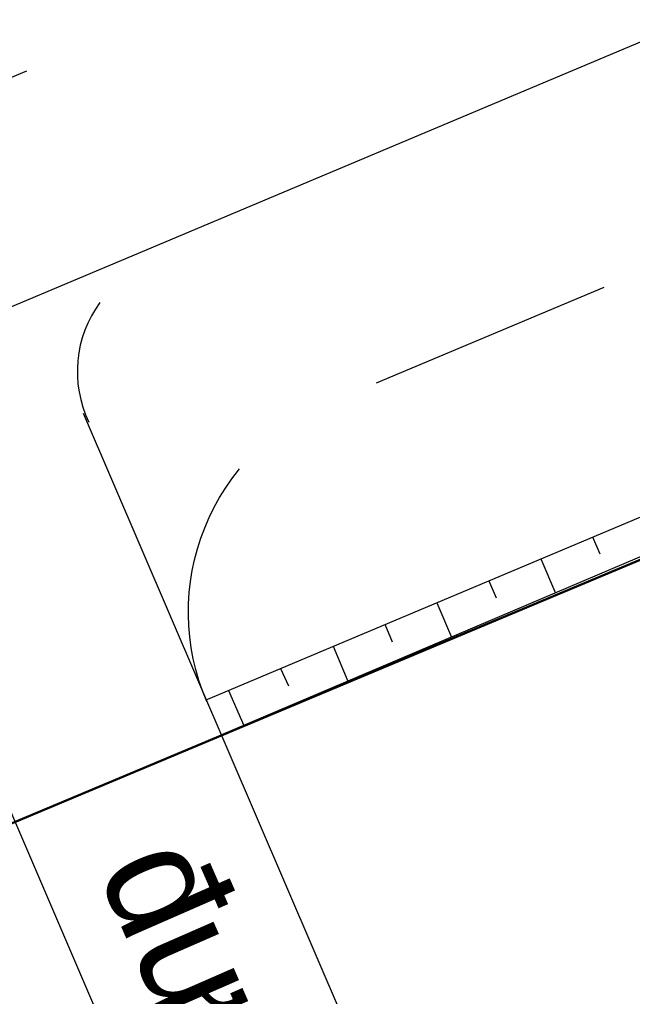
# Model space of a CAD drawing. Header units: metres. Extents: x 536111 to 536507, y 1836388 to 1836665.
# Drawn here: x 536253.95 to 536264.81, y 1836503.69 to 1836520.99 of the extents above; entities that cross this region are included whole.
import ezdxf
from ezdxf.enums import TextEntityAlignment as Align

# ---------------------------------------------------------------- set-up
doc = ezdxf.new("R2010")
doc.units = ezdxf.units.M
doc.header["$MEASUREMENT"] = 0
doc.linetypes.add('DGN Style 2', pattern=[7.2888, 4.37328, -2.91552])
for name, color, linetype, lineweight in [('Level 2', 1, 'Continuous', 0), ('Level 3', 1, 'Continuous', 0), ('Level 5', 1, 'Continuous', 0), ('Level 8', 1, 'Continuous', 0), ('Level 9', 1, 'Continuous', 0)]:
    doc.layers.add(name, color=color, linetype=linetype, lineweight=lineweight)
doc.styles.add('Style-CHAR_FAST_FONT', font='CHAR_FAST_FONT.shx')

msp = doc.modelspace()

# ---------------------------------------------------------------- linework, layer by layer
at = {"layer": 'Level 2', "color": 7, "linetype": 'Continuous', "lineweight": 0}
for p, q in [((536255.07, 1836514.02), (536263.79, 1836493.73)), ((536251.5, 1836512.28), (536260.8, 1836490.66)), ((536264.1, 1836511.83), (536264.23, 1836511.53)), ((536263.18, 1836511.44), (536263.44, 1836510.83)), ((536262.26, 1836511.05), (536262.39, 1836510.75)), ((536261.34, 1836510.66), (536261.6, 1836510.05)), ((536260.42, 1836510.28), (536260.55, 1836509.97)), ((536259.5, 1836509.89), (536259.76, 1836509.27)), ((536258.57, 1836509.5), (536258.71, 1836509.19)), ((536257.65, 1836509.11), (536257.92, 1836508.49))]:
    msp.add_line(p, q, dxfattribs=at)
at = {"layer": 'Level 2', "color": 7, "linetype": 'Continuous', "lineweight": 0, "flags": 128}
for points in [[(536257.25, 1836508.94), (536273.81, 1836515.91), (536292.24, 1836523.67), (536310.68, 1836531.43), (536329.11, 1836539.19), (536340.61, 1836544.02)], [(536257.52, 1836508.32), (536274.05, 1836515.35), (536292.51, 1836523.04), (536311.07, 1836530.49), (536329.39, 1836538.51), (536340.88, 1836543.38)]]:
    msp.add_lwpolyline(points, dxfattribs=at)
at = {"layer": 'Level 2', "color": 7, "linetype": 'Continuous', "lineweight": 0}
msp.add_arc((536257.038, 1836514.756), 2.069, 143.6889, 205.6638, dxfattribs=at)
at = {"layer": 'Level 3', "color": 7, "linetype": 'Continuous', "lineweight": 0}
msp.add_line((536227.94, 1836505.02), (536379.15, 1836568.66), dxfattribs=at)
at = {"layer": 'Level 5', "color": 7, "linetype": 'Continuous', "lineweight": 30}
msp.add_line((536237.19, 1836499.8), (536269.5, 1836513.33), dxfattribs=at)
at = {"layer": 'Level 8', "color": 7, "linetype": 'DGN Style 2', "lineweight": 0, "flags": 128}
msp.add_lwpolyline([(536203.1, 1836498.4), (536203.11, 1836498.4), (536214.04, 1836503.17), (536226.49, 1836508.47), (536232.48, 1836511), (536250.91, 1836518.75), (536269.35, 1836526.51), (536287.78, 1836534.27), (536306.22, 1836542.03), (536324.65, 1836549.79), (536343.08, 1836557.54), (536361.52, 1836565.3), (536377.7, 1836572.11), (536398.26, 1836580.93), (536416.16, 1836589.4), (536422.76, 1836592.86), (536426.49, 1836594.94)], dxfattribs=at)
msp.add_lwpolyline([(536257.262, 1836508.914, -0.416552), (536259.385, 1836514.182), (536259.38, 1836514.18), (536272.26, 1836519.6), (536290.69, 1836527.36), (536309.13, 1836535.12), (536327.56, 1836542.87), (536335.37, 1836546.16), (536335.368, 1836546.16, -0.414214), (536340.606, 1836544.024)], format="xyb", dxfattribs=at)
at = {"layer": 'Level 9', "color": 7, "linetype": 'Continuous', "lineweight": 0, "flags": 128}
msp.add_lwpolyline([(536257.52, 1836508.32), (536274.05, 1836515.35), (536292.51, 1836523.04), (536311.07, 1836530.49), (536329.39, 1836538.51), (536340.88, 1836543.38)], dxfattribs=at)

# ---------------------------------------------------------------- texts
at = {"layer": 'Level 2', "color": 7, "linetype": 'Continuous', "lineweight": 0, "style": 'Style-CHAR_FAST_FONT'}
msp.add_text('%%174%%173%%234ng %%174%%202t', height=1.99998, rotation=293.6075, dxfattribs=at).set_placement((536257.143, 1836506.721), align=Align.TOP_LEFT)

doc.saveas('drawing.dxf')
